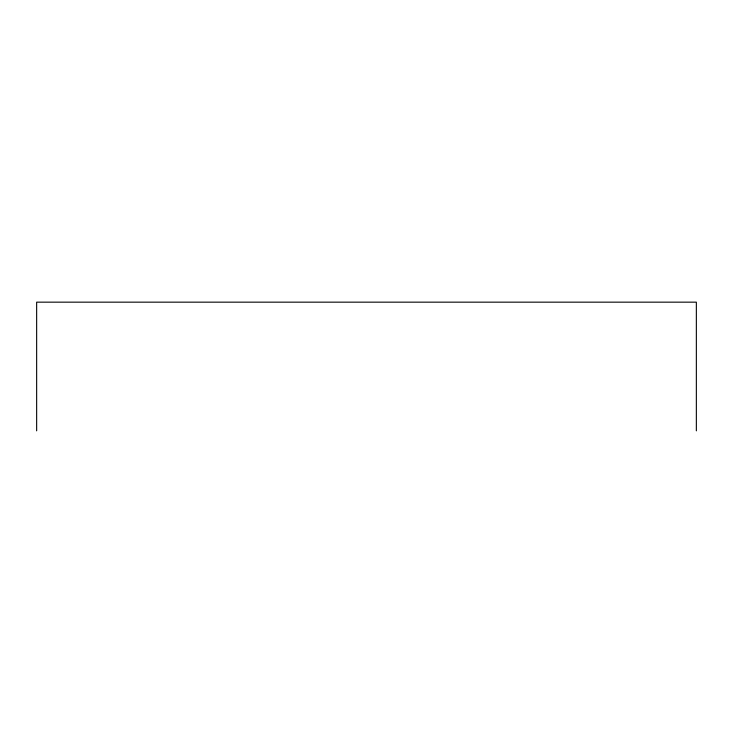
<?xml version="1.0" encoding="UTF-8"?>
<svg xmlns="http://www.w3.org/2000/svg" width="733" height="733" viewBox="0 0 733 733"><rect width="100%" height="100%" fill="white"/><g stroke="black" fill="none" stroke-linecap="round" stroke-linejoin="round"><path stroke-width="1.1" d="M696.35 430.839L696.35 302.161L36.65 302.161L36.65 430.839"/></g></svg>
